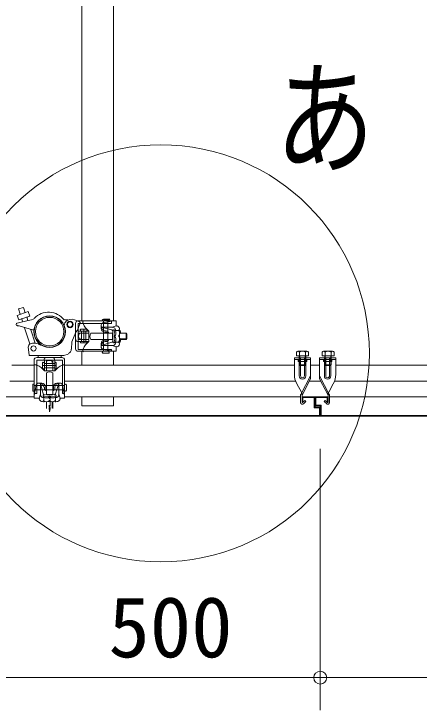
# Model space of a CAD drawing. Units: millimetres, scale not verified. Extents: x -10062 to 10062, y -6938 to 6938.
# Drawn here: x -6943 to -6318, y 3009 to 4083 of the extents above; entities that cross this region are included whole.
import ezdxf
from ezdxf.enums import TextEntityAlignment as Align

# ---------------------------------------------------------------- set-up
doc = ezdxf.new("R2010")
doc.units = ezdxf.units.MM
doc.header["$LTSCALE"] = 40
doc.header["$PDMODE"] = 32
doc.header["$PDSIZE"] = 20
doc.linetypes.add('DASHED1', pattern=[1.8, 1.2, -0.6])
doc.linetypes.add('DOUBLE_CHAIN2', pattern=[12.8, 9, -1, 0.6, -0.6, 0.6, -1])
for name, color, linetype, lineweight in [('0-1_(3m)標準ｱﾄﾞﾌﾗッﾄ', 4, 'Continuous', 5), ('0-2_0', 2, 'Continuous', 9), ('1-2_dim', 7, 'Continuous', 9), ('1-3_KANAGU', 2, 'Continuous', 9), ('1-7_text', 7, 'Continuous', 9), ('1-9_ｸﾗﾝﾌﾟ', 1, 'Continuous', 9), ('1-B_仮囲い', 7, 'Continuous', 9)]:
    doc.layers.add(name, color=color, linetype=linetype, lineweight=lineweight)
doc.styles.add('ＭＳ ゴシック', font='')
doc.styles.get('ＭＳ ゴシック').set_extended_font_data('MS Gothic')

msp = doc.modelspace()

# ---------------------------------------------------------------- linework, layer by layer
at = {"layer": '0-1_(3m)標準ｱﾄﾞﾌﾗッﾄ'}
for p, q in [((-6478.5, 3492.39), (-6498.5, 3492.39)), ((-6498.5, 3483.89), (-6498.5, 3492.39)), ((-6497.3, 3483.89), (-6497.3, 3491.19)), ((-6478.5, 3476.39), (-6478.5, 3492.39)), ((-6478.5, 3478.39), (-6478.5, 3492.39)), ((-6458.5, 3492.39), (-6478.5, 3492.39)), ((-6459.7, 3491.19), (-6477.3, 3491.19)), ((-6472.5, 3492.39), (-6458.5, 3492.39)), ((-6459.7, 3483.89), (-6459.7, 3491.19)), ((-6458.5, 3483.89), (-6458.5, 3492.39)), ((-6497.3, 3483.89), (-6498.5, 3483.89)), ((-6458.5, 3483.89), (-6459.7, 3483.89)), ((-6470.5, 3478.39), (-6478.5, 3478.39)), ((-6470.5, 3476.39), (-6478.5, 3476.39)), ((-6470.5, 3462.39), (-6470.5, 3478.39)), ((-6470.5, 3462.39), (-6470.5, 3476.39)), ((-6470.5, 3462.39), (-6970.5, 3462.39)), ((-6471.7, 3463.59), (-6969.3, 3463.59)), ((-5970.5, 3462.39), (-6470.5, 3462.39)), ((-5971.7, 3463.59), (-6469.3, 3463.59))]:
    msp.add_line(p, q, dxfattribs=at)
for points in [[(-6471.7, 3463.59), (-6471.7, 3475.19), (-6479.7, 3475.19), (-6479.7, 3491.19), (-6497.3, 3491.19)], [(-6469.3, 3463.59), (-6469.3, 3479.59), (-6477.3, 3479.59), (-6477.3, 3491.19)]]:
    msp.add_lwpolyline(points, dxfattribs=at)
at = {"layer": '0-2_0'}
for p, q in [((-6510.4, 3552.28), (-6485.4, 3552.28)), ((-6510.4, 3527.07), (-6510.4, 3552.28)), ((-6502.9, 3524.73), (-6502.9, 3552.28)), ((-6500.83, 3524.73), (-6500.83, 3552.28)), ((-6494.97, 3524.73), (-6494.97, 3552.28)), ((-6492.9, 3524.73), (-6492.9, 3552.28)), ((-6485.4, 3520), (-6485.4, 3552.28)), ((-6446.59, 3552.28), (-6471.59, 3552.28)), ((-6471.59, 3520), (-6471.59, 3552.28)), ((-6464.09, 3524.73), (-6464.09, 3552.28)), ((-6462.02, 3524.73), (-6462.02, 3552.28)), ((-6456.16, 3524.73), (-6456.16, 3552.28)), ((-6454.09, 3524.73), (-6454.09, 3552.28)), ((-6446.59, 3527.07), (-6446.59, 3552.28)), ((-6500.54, 3495.87), (-6485.4, 3524.98)), ((-6456.45, 3495.87), (-6471.59, 3524.98)), ((-6499.63, 3499.78), (-6506.68, 3512.62)), ((-6498.5, 3494.8), (-6485.4, 3520)), ((-6458.49, 3494.8), (-6471.59, 3520)), ((-6457.36, 3499.78), (-6450.3, 3512.62)), ((-6500.8, 3483.89), (-6500.8, 3494.8)), ((-6498.5, 3483.89), (-6498.5, 3494.8)), ((-6458.49, 3483.89), (-6458.49, 3494.8)), ((-6456.19, 3483.89), (-6456.19, 3494.8)), ((-6496.02, 3481.91), (-6492.66, 3485.26)), ((-6460.97, 3481.91), (-6464.32, 3485.26))]:
    msp.add_line(p, q, dxfattribs=at)
at = {"layer": '0-2_0', "linetype": 'DASHED1'}
for p, q in [((-6510.4, 3549.98), (-6485.4, 3549.98)), ((-6504.45, 3546.98), (-6504.45, 3549.48)), ((-6504.45, 3546.98), (-6491.35, 3546.98)), ((-6502.15, 3546.98), (-6502.15, 3552.28)), ((-6493.65, 3546.98), (-6493.65, 3552.28)), ((-6491.35, 3546.98), (-6491.35, 3549.48)), ((-6446.59, 3549.98), (-6471.59, 3549.98)), ((-6465.64, 3546.98), (-6465.64, 3549.48)), ((-6452.54, 3546.98), (-6465.64, 3546.98)), ((-6463.34, 3546.98), (-6463.34, 3552.28)), ((-6454.84, 3546.98), (-6454.84, 3552.28)), ((-6452.54, 3546.98), (-6452.54, 3549.48)), ((-6499.49, 3499.53), (-6499.63, 3499.78)), ((-6498.5, 3494.8), (-6498.5, 3495.68)), ((-6458.49, 3494.8), (-6458.49, 3495.68)), ((-6457.5, 3499.53), (-6457.36, 3499.78))]:
    msp.add_line(p, q, dxfattribs=at)
at = {"layer": '0-2_0', "color": 4, "lineweight": 5}
for p, q in [((-6946.59, 3540.99), (-6912.01, 3540.99)), ((-6865.01, 3540.99), (-6510.4, 3540.99)), ((-6485.4, 3540.99), (-6471.59, 3540.99)), ((-6446.59, 3540.99), (-6010.4, 3540.99)), ((-6487.08, 3516.76), (-6469.76, 3516.76)), ((-6956.19, 3492.39), (-6912.01, 3492.39)), ((-6865.01, 3492.39), (-6500.8, 3492.39)), ((-6456.19, 3492.39), (-6000.8, 3492.39)), ((-6789.58, 3478.33), (-6838.18, 3478.33))]:
    msp.add_line(p, q, dxfattribs=at)
at = {"layer": '0-2_0'}
for points in [[(-6497.64, 3483.54), (-6494.29, 3486.89), (-6492.66, 3485.26)], [(-6459.34, 3483.54), (-6462.7, 3486.89), (-6464.32, 3485.26)]]:
    msp.add_lwpolyline(points, dxfattribs=at)
at = {"layer": '0-2_0', "color": 4, "lineweight": 5}
msp.add_circle((-6716.32, 3559.49), 321.64, dxfattribs=at)
at = {"layer": '0-2_0', "linetype": 'DASHED1'}
for centre, radius, start, end in [((-6504.95, 3549.48), 0.5, 0, 90), ((-6490.85, 3549.48), 0.5, 90, 180), ((-6466.14, 3549.48), 0.5, 0, 90), ((-6452.04, 3549.48), 0.5, 90, 180), ((-6506.5, 3495.68), 8, 0, 28.811), ((-6450.49, 3495.68), 8, 151.189, 180)]:
    msp.add_arc(centre, radius, start, end, dxfattribs=at)
at = {"layer": '0-2_0'}
for centre, radius, start, end in [((-6480.4, 3527.07), 30, 180, 208.811), ((-6497.9, 3524.73), 5, 180, 0), ((-6497.9, 3524.73), 2.93, 180, 0), ((-6459.09, 3524.73), 5, 180, 0), ((-6459.09, 3524.73), 2.93, 180, 0), ((-6476.59, 3527.07), 30, 331.189, 0), ((-6498.5, 3494.8), 2.3, 152.527, 180), ((-6501.6, 3498.7), 2.25, 332.527, 28.811), ((-6455.39, 3498.7), 2.25, 151.189, 207.473), ((-6458.49, 3494.8), 2.3, 0, 27.473), ((-6498, 3483.89), 2.8, 180, 314.999), ((-6498, 3483.89), 0.5, 180, 314.999), ((-6458.99, 3483.89), 2.8, 225.001, 0), ((-6458.99, 3483.89), 0.5, 225.001, 0)]:
    msp.add_arc(centre, radius, start, end, dxfattribs=at)
at = {"layer": '1-2_dim'}
for p, q in [((-6470.5, 3412.28), (-6470.5, 3009.28)), ((-6470.5, 3412.28), (-6470.5, 3009.28)), ((-6470.5, 3059.28), (-6970.5, 3059.28)), ((-6920.5, 3059.28), (-6520.5, 3059.28)), ((-5970.5, 3059.28), (-6470.5, 3059.28)), ((-6420.5, 3059.28), (-6020.5, 3059.28))]:
    msp.add_line(p, q, dxfattribs=at)
msp.add_point((-6470.5, 3059.28), dxfattribs=at)
at = {"layer": '1-3_KANAGU', "color": 4, "lineweight": 5}
for p, q in [((-6507.14, 3555.86), (-6507.14, 3561.23)), ((-6507.1, 3555.86), (-6488.7, 3555.86)), ((-6504.83, 3562.56), (-6490.97, 3562.56)), ((-6502.9, 3541.86), (-6502.9, 3555.86)), ((-6502.52, 3555.86), (-6502.52, 3561.23)), ((-6502.15, 3552.16), (-6502.15, 3555.86)), ((-6493.65, 3552.16), (-6493.65, 3555.86)), ((-6493.28, 3555.86), (-6493.28, 3561.23)), ((-6492.9, 3541.86), (-6492.9, 3555.86)), ((-6488.66, 3555.86), (-6488.66, 3561.23)), ((-6467.62, 3555.86), (-6467.62, 3561.23)), ((-6467.58, 3555.86), (-6449.18, 3555.86)), ((-6465.3, 3562.56), (-6451.45, 3562.56)), ((-6463.38, 3541.86), (-6463.38, 3555.86)), ((-6463, 3555.86), (-6463, 3561.23)), ((-6462.63, 3552.16), (-6462.63, 3555.86)), ((-6454.13, 3552.16), (-6454.13, 3555.86)), ((-6453.76, 3555.86), (-6453.76, 3561.23)), ((-6453.38, 3541.86), (-6453.38, 3555.86)), ((-6449.14, 3555.86), (-6449.14, 3561.23))]:
    msp.add_line(p, q, dxfattribs=at)
at = {"layer": '1-3_KANAGU', "color": 4, "linetype": 'DASHED1', "lineweight": 5}
for p, q in [((-6502.15, 3541.11), (-6502.15, 3552.16)), ((-6493.65, 3541.11), (-6493.65, 3552.16)), ((-6462.63, 3541.11), (-6462.63, 3552.16)), ((-6454.13, 3541.11), (-6454.13, 3552.16)), ((-6502.9, 3541.86), (-6501.9, 3540.86)), ((-6502.9, 3541.86), (-6492.9, 3541.86)), ((-6501.9, 3540.86), (-6493.9, 3540.86)), ((-6493.9, 3540.86), (-6492.9, 3541.86)), ((-6463.38, 3541.86), (-6462.38, 3540.86)), ((-6463.38, 3541.86), (-6453.38, 3541.86)), ((-6462.38, 3540.86), (-6454.38, 3540.86)), ((-6454.38, 3540.86), (-6453.38, 3541.86))]:
    msp.add_line(p, q, dxfattribs=at)
at = {"layer": '1-3_KANAGU', "color": 4, "lineweight": 5}
for centre, radius, start, end in [((-6504.83, 3559.9), 2.67, 30, 149.999), ((-6497.9, 3553.9), 8.67, 57.796, 122.204), ((-6490.97, 3559.9), 2.67, 30.001, 150), ((-6465.3, 3559.9), 2.67, 30, 149.999), ((-6458.38, 3553.9), 8.67, 57.796, 122.204), ((-6451.45, 3559.9), 2.67, 30.001, 150)]:
    msp.add_arc(centre, radius, start, end, dxfattribs=at)
at = {"layer": '1-9_ｸﾗﾝﾌﾟ'}
for p, q in [((-6938.11, 3617.97), (-6921.01, 3623.97)), ((-6936.11, 3627.97), (-6933.51, 3619.97)), ((-6921.01, 3623.97), (-6918.81, 3616.97)), ((-6938.21, 3605.97), (-6921.01, 3609.97)), ((-6931.31, 3612.97), (-6929.61, 3607.97)), ((-6923.41, 3615.97), (-6921.71, 3609.97)), ((-6921.01, 3609.97), (-6915.91, 3610.97)), ((-6915.91, 3610.97), (-6913.41, 3611.97)), ((-6913.41, 3611.97), (-6911.31, 3612.97)), ((-6844.01, 3609.64), (-6785.41, 3609.64)), ((-6806.01, 3611.64), (-6797.01, 3611.64)), ((-6789.41, 3609.64), (-6805.91, 3606.64)), ((-6804.71, 3562.64), (-6804.71, 3609.64)), ((-6798.21, 3562.64), (-6798.21, 3609.64)), ((-6792.51, 3605.64), (-6792.51, 3609.64)), ((-6785.41, 3601.64), (-6785.41, 3609.64)), ((-6937.51, 3601.97), (-6938.71, 3602.97)), ((-6935.11, 3601.97), (-6937.51, 3601.97)), ((-6914.51, 3595.97), (-6935.11, 3601.97)), ((-6926.71, 3598.97), (-6918.41, 3573.97)), ((-6848.01, 3566.14), (-6848.01, 3605.64)), ((-6841.51, 3604.97), (-6844.91, 3594.97)), ((-6841.01, 3606.97), (-6841.51, 3604.97)), ((-6836.01, 3605.64), (-6807.11, 3605.64)), ((-6808.51, 3597.64), (-6808.51, 3603.64)), ((-6808.51, 3599.64), (-6791.51, 3599.64)), ((-6808.51, 3599.64), (-6792.21, 3595.64)), ((-6807.11, 3605.64), (-6792.51, 3605.64)), ((-6785.41, 3601.64), (-6791.51, 3599.64)), ((-6917.11, 3595.97), (-6910.21, 3574.97)), ((-6912.11, 3595.97), (-6914.51, 3595.97)), ((-6844.91, 3594.97), (-6847.71, 3591.97)), ((-6827.51, 3593.64), (-6844.01, 3593.64)), ((-6827.51, 3590.64), (-6844.01, 3590.64)), ((-6843.41, 3584.64), (-6843.41, 3587.64)), ((-6839.71, 3596.64), (-6831.21, 3596.64)), ((-6839.01, 3577.64), (-6839.01, 3593.64)), ((-6835.51, 3575.64), (-6835.51, 3596.64)), ((-6832.01, 3577.64), (-6832.01, 3593.64)), ((-6827.51, 3590.64), (-6827.51, 3593.64)), ((-6827.51, 3581.64), (-6827.51, 3590.64)), ((-6824.51, 3590.64), (-6791.11, 3590.64)), ((-6800.11, 3591.64), (-6803.31, 3591.64)), ((-6800.11, 3593.64), (-6802.11, 3593.64)), ((-6788.61, 3595.64), (-6789.61, 3595.64)), ((-6787.81, 3594.64), (-6779.41, 3594.64)), ((-6769.81, 3590.64), (-6779.51, 3590.64)), ((-6779.41, 3590.64), (-6769.51, 3590.64)), ((-6827.51, 3580.64), (-6844.01, 3580.64)), ((-6827.51, 3577.64), (-6844.01, 3577.64)), ((-6839.71, 3575.64), (-6831.21, 3575.64)), ((-6827.51, 3577.64), (-6827.51, 3580.64)), ((-6824.51, 3580.64), (-6791.11, 3580.64)), ((-6808.51, 3571.64), (-6792.21, 3576.64)), ((-6800.11, 3579.64), (-6803.31, 3579.64)), ((-6800.11, 3577.64), (-6802.11, 3577.64)), ((-6788.61, 3575.64), (-6789.61, 3575.64)), ((-6787.81, 3576.64), (-6779.41, 3576.64)), ((-6769.81, 3581.64), (-6779.51, 3581.64)), ((-6779.41, 3580.64), (-6769.51, 3580.64)), ((-6919.75, 3556.92), (-6921.05, 3568.92)), ((-6844.01, 3565.64), (-6836.01, 3565.64)), ((-6836.01, 3565.64), (-6807.11, 3565.64)), ((-6808.51, 3574.64), (-6808.51, 3568.64)), ((-6808.51, 3571.64), (-6791.51, 3571.64)), ((-6807.11, 3565.64), (-6792.51, 3565.64)), ((-6789.41, 3562.64), (-6805.91, 3565.64)), ((-6792.51, 3562.64), (-6792.51, 3565.64)), ((-6785.41, 3569.64), (-6791.51, 3571.64)), ((-6865.91, 3555.97), (-6918.61, 3555.97)), ((-6905.71, 3555.97), (-6905.71, 3552.97)), ((-6905.71, 3555.97), (-6905.71, 3552.97)), ((-6870.31, 3555.97), (-6870.31, 3552.97)), ((-6870.31, 3555.97), (-6870.31, 3552.97)), ((-6859.41, 3557.97), (-6865.91, 3555.97)), ((-6859.41, 3557.97), (-6865.91, 3555.97)), ((-6806.01, 3559.64), (-6797.01, 3559.64)), ((-6912.01, 3548.97), (-6912.01, 3490.37)), ((-6868.51, 3552.97), (-6908.01, 3552.97)), ((-6899.01, 3544.67), (-6899.01, 3536.17)), ((-6896.01, 3532.47), (-6896.01, 3548.97)), ((-6880.01, 3543.97), (-6896.01, 3543.97)), ((-6893.01, 3532.47), (-6893.01, 3548.97)), ((-6887.01, 3548.37), (-6890.01, 3548.37)), ((-6883.01, 3532.47), (-6883.01, 3548.97)), ((-6880.01, 3532.47), (-6880.01, 3548.97)), ((-6878.01, 3544.67), (-6878.01, 3536.17)), ((-6868.01, 3548.97), (-6868.01, 3540.97)), ((-6908.01, 3540.97), (-6908.01, 3512.07)), ((-6878.01, 3540.47), (-6899.01, 3540.47)), ((-6880.01, 3536.97), (-6896.01, 3536.97)), ((-6893.01, 3532.47), (-6896.01, 3532.47)), ((-6884.01, 3532.47), (-6893.01, 3532.47)), ((-6880.01, 3532.47), (-6883.01, 3532.47)), ((-6868.01, 3540.97), (-6868.01, 3512.07)), ((-6893.01, 3529.47), (-6893.01, 3496.07)), ((-6883.01, 3529.47), (-6883.01, 3496.07)), ((-6914.01, 3510.97), (-6914.01, 3501.97)), ((-6912.01, 3494.37), (-6909.01, 3510.87)), ((-6908.01, 3512.07), (-6908.01, 3497.47)), ((-6900.01, 3513.47), (-6906.01, 3513.47)), ((-6902.01, 3513.47), (-6902.01, 3496.47)), ((-6902.01, 3513.47), (-6898.01, 3497.17)), ((-6874.01, 3513.47), (-6879.01, 3497.17)), ((-6877.01, 3513.47), (-6871.01, 3513.47)), ((-6874.01, 3513.47), (-6874.01, 3496.47)), ((-6868.01, 3512.07), (-6868.01, 3497.47)), ((-6865.01, 3494.37), (-6868.01, 3510.87)), ((-6862.01, 3510.97), (-6862.01, 3501.97)), ((-6865.01, 3509.67), (-6912.01, 3509.67)), ((-6865.01, 3503.17), (-6912.01, 3503.17)), ((-6896.01, 3505.07), (-6896.01, 3507.07)), ((-6894.01, 3505.07), (-6894.01, 3508.27)), ((-6882.01, 3505.07), (-6882.01, 3508.27)), ((-6880.01, 3505.07), (-6880.01, 3507.07)), ((-6908.01, 3497.47), (-6912.01, 3497.47)), ((-6904.01, 3490.37), (-6912.01, 3490.37)), ((-6904.01, 3490.37), (-6902.01, 3496.47)), ((-6898.01, 3493.57), (-6898.01, 3494.57)), ((-6897.01, 3492.77), (-6897.01, 3484.37)), ((-6879.01, 3492.77), (-6879.01, 3484.37)), ((-6878.01, 3493.57), (-6878.01, 3494.57)), ((-6872.01, 3490.37), (-6874.01, 3496.47)), ((-6865.01, 3497.47), (-6868.01, 3497.47)), ((-6893.01, 3474.77), (-6893.01, 3484.47)), ((-6893.01, 3484.37), (-6893.01, 3474.47)), ((-6884.01, 3474.77), (-6884.01, 3484.47)), ((-6883.01, 3484.37), (-6883.01, 3474.47))]:
    msp.add_line(p, q, dxfattribs=at)
at = {"layer": '1-9_ｸﾗﾝﾌﾟ', "linetype": 'DASHED1'}
for p, q in [((-6804.14, 3611.08), (-6805.14, 3612.08)), ((-6795.14, 3612.08), (-6805.14, 3612.08)), ((-6796.14, 3611.08), (-6804.14, 3611.08)), ((-6795.14, 3612.08), (-6796.14, 3611.08))]:
    msp.add_line(p, q, dxfattribs=at)
at = {"layer": '1-9_ｸﾗﾝﾌﾟ'}
for points in [[(-6936.11, 3627.97), (-6928.21, 3629.97), (-6925.61, 3621.97)], [(-6938.11, 3617.97), (-6935.81, 3610.97), (-6918.81, 3616.97)], [(-6841.01, 3606.97), (-6841.91, 3607.97), (-6843.41, 3608.97), (-6849.81, 3610.97)], [(-6844.01, 3565.64), (-6844.01, 3605.64), (-6836.01, 3605.64)], [(-6847.71, 3591.97), (-6854.01, 3576.97), (-6854.11, 3565.97)], [(-6844.01, 3562.64), (-6785.41, 3562.64), (-6785.41, 3569.64)], [(-6868.01, 3548.97), (-6908.01, 3548.97), (-6908.01, 3540.97)], [(-6865.01, 3548.97), (-6865.01, 3490.37), (-6872.01, 3490.37)]]:
    msp.add_lwpolyline(points, dxfattribs=at)
for centre, radius in [((-6888.01, 3592.97), 24), ((-6856.61, 3603.97), 5), ((-6856.61, 3603.97), 4), ((-6912.81, 3566.97), 4)]:
    msp.add_circle(centre, radius, dxfattribs=at)
for centre, radius, start, end in [((-6889.61, 3592.97), 30, 37.54, 136.918), ((-6862.01, 3627.97), 17, 256.304, 276.801), ((-6856.61, 3601.97), 9, 135.443, 191.661), ((-6853.81, 3597.97), 14, 72.968, 131.535), ((-6844.01, 3605.64), 4, 90, 180), ((-6835.01, 3607.64), 2, 120.51, 239.49), ((-6806.01, 3610.64), 1, 90, 270), ((-6797.01, 3610.64), 1, 270, 90), ((-6937.71, 3603.97), 2, 111.731, 225.115), ((-6810.71, 3614.64), 27, 200.106, 231.428), ((-6805.31, 3603.64), 3, 100.384, 180), ((-6803.31, 3597.64), 5, 180, 270), ((-6802.11, 3600.64), 6, 180, 270), ((-6790.51, 3595.64), 4, 341.179, 104.571), ((-6784.31, 3597.64), 4, 306.195, 105.529), ((-6844.01, 3590.64), 4, 90, 180), ((-6840.21, 3587.64), 3, 90, 180), ((-6839.71, 3595.64), 1, 90, 270), ((-6831.21, 3595.64), 1, 270, 90), ((-6814.81, 3585.64), 11, 152.604, 207.396), ((-6800.11, 3590.64), 3, 0, 90), ((-6800.11, 3590.64), 1, 0, 90), ((-6792.71, 3593.64), 2, 0, 75), ((-6754.11, 3585.64), 37, 166.058, 193.942), ((-6789.61, 3594.64), 1, 90, 180), ((-6791.61, 3590.64), 6, 298.583, 47.521), ((-6788.61, 3594.64), 1, 0, 90), ((-6751.61, 3585.64), 37, 166.058, 193.942), ((-6786.71, 3590.64), 7, 316.511, 43.489), ((-6786.71, 3581.64), 7, 316.511, 43.489), ((-6759.21, 3585.64), 21, 166.103, 193.897), ((-6844.01, 3581.64), 4, 180, 270), ((-6840.21, 3584.64), 3, 180, 270), ((-6839.71, 3576.64), 1, 90, 270), ((-6810.71, 3556.64), 27, 128.572, 159.894), ((-6831.21, 3576.64), 1, 270, 90), ((-6803.31, 3574.64), 5, 90, 180), ((-6802.11, 3571.64), 6, 90, 180), ((-6800.11, 3580.64), 1, 270, 0), ((-6800.11, 3580.64), 3, 270, 0), ((-6792.71, 3578.64), 2, 285, 0), ((-6790.51, 3575.64), 4, 255.429, 18.821), ((-6789.61, 3576.64), 1, 180, 270), ((-6791.61, 3580.64), 6, 312.479, 61.417), ((-6788.61, 3576.64), 1, 270, 0), ((-6784.31, 3573.64), 4, 254.471, 53.805), ((-6916.07, 3569.36), 5, 105.541, 185.066), ((-6911.7, 3558.17), 17, 68.233, 109.633), ((-6898.24, 3583.6), 12, 233.446, 256.626), ((-6861.61, 3565.97), 7, 287.072, 0.824), ((-6861.61, 3565.97), 7, 287.072, 0.824), ((-6844.01, 3566.64), 4, 180, 270), ((-6835.01, 3563.64), 2, 120.51, 239.49), ((-6805.31, 3568.64), 3, 180, 259.616), ((-6918.75, 3556.96), 1, 182.236, 277.807), ((-6806.01, 3560.64), 1, 90, 270), ((-6797.01, 3560.64), 1, 270, 90), ((-6908.01, 3548.97), 4, 90, 180), ((-6898.01, 3544.67), 1, 0, 180), ((-6893.01, 3548.97), 4, 90, 180), ((-6890.01, 3545.17), 3, 90, 180), ((-6887.01, 3545.17), 3, 0, 90), ((-6884.01, 3548.97), 4, 0, 90), ((-6879.01, 3544.67), 1, 0, 180), ((-6869.01, 3548.97), 4, 0, 90), ((-6910.01, 3539.97), 2, 30.51, 149.49), ((-6917.01, 3515.67), 27, 38.572, 69.894), ((-6898.01, 3536.17), 1, 180, 0), ((-6859.01, 3515.67), 27, 110.106, 141.428), ((-6879.01, 3536.17), 1, 180, 0), ((-6866.01, 3539.97), 2, 30.51, 149.49), ((-6888.01, 3519.77), 11, 62.604, 117.396), ((-6913.01, 3510.97), 1, 0, 180), ((-6906.01, 3510.27), 3, 90, 169.616), ((-6903.01, 3507.07), 6, 0, 90), ((-6900.01, 3508.27), 5, 0, 90), ((-6877.01, 3508.27), 5, 90, 180), ((-6874.01, 3507.07), 6, 90, 180), ((-6871.01, 3510.27), 3, 10.384, 90), ((-6863.01, 3510.97), 1, 0, 180), ((-6913.01, 3501.97), 1, 180, 0), ((-6893.01, 3505.07), 3, 180, 270), ((-6893.01, 3505.07), 1, 180, 270), ((-6883.01, 3505.07), 1, 270, 0), ((-6883.01, 3505.07), 3, 270, 0), ((-6863.01, 3501.97), 1, 180, 0), ((-6900.01, 3489.27), 4, 164.471, 323.805), ((-6898.01, 3495.47), 4, 165.429, 288.821), ((-6897.01, 3494.57), 1, 90, 180), ((-6897.01, 3493.57), 1, 180, 270), ((-6896.01, 3497.67), 2, 195, 270), ((-6893.01, 3496.57), 6, 222.479, 331.417), ((-6888.01, 3459.07), 37, 76.058, 103.942), ((-6888.01, 3456.57), 37, 76.058, 103.942), ((-6883.01, 3496.57), 6, 208.583, 317.521), ((-6881.01, 3497.67), 2, 270, 345), ((-6878.01, 3495.47), 4, 251.179, 14.571), ((-6876.01, 3489.27), 4, 216.195, 15.529), ((-6879.01, 3494.57), 1, 0, 90), ((-6879.01, 3493.57), 1, 270, 0), ((-6893.01, 3491.67), 7, 226.511, 313.489), ((-6888.01, 3464.17), 21, 76.103, 103.897), ((-6884.01, 3491.67), 7, 226.511, 313.489)]:
    msp.add_arc(centre, radius, start, end, dxfattribs=at)
for centre, major_axis, start_param, end_param in [((-6779.41, 3585.64), (0, 9), 5.30142, 10.4065438), ((-6888.01, 3484.37), (0, -9), 5.3014195, 10.4065432)]:
    msp.add_ellipse(centre, major_axis=major_axis, ratio=0.1021, start_param=start_param, end_param=end_param, dxfattribs=at)
for centre in [(-6769.51, 3585.64), (-6888.01, 3474.47)]:
    msp.add_ellipse(centre, major_axis=(0, -5), ratio=0.1218, dxfattribs=at)
at = {"layer": '1-B_仮囲い'}
for p, q in [((-6838.18, 4846.97), (-6838.18, 3609.64)), ((-6789.58, 4846.97), (-6789.58, 3609.64)), ((-6838.18, 3562.64), (-6838.18, 3540.99)), ((-6789.58, 3562.64), (-6789.58, 3540.99)), ((-6838.18, 3492.39), (-6838.18, 3478.33)), ((-6789.58, 3492.39), (-6789.58, 3478.33))]:
    msp.add_line(p, q, dxfattribs=at)
at = {"layer": '1-B_仮囲い', "linetype": 'DOUBLE_CHAIN2'}
for p, q in [((-6949.51, 3516.76), (-6912.01, 3516.76)), ((-6865.01, 3516.76), (-6508.57, 3516.76)), ((-6448.42, 3516.76), (-6008.57, 3516.76))]:
    msp.add_line(p, q, dxfattribs=at)
at = {"layer": '1-B_仮囲い'}
for radius in [24.3, 22]:
    msp.add_circle((-6888.01, 3592.97), radius, dxfattribs=at)

# ---------------------------------------------------------------- texts
at = {"layer": '1-2_dim', "color": 2, "style": 'ＭＳ ゴシック'}
msp.add_text('500', height=93.84, dxfattribs=at).set_placement((-6797.3, 3062.48), align=Align.BOTTOM_LEFT)
at = {"layer": '1-7_text', "style": 'ＭＳ ゴシック', "width": 0.8}
msp.add_text('あ', height=140.8, dxfattribs=at).set_placement((-6540.28, 3809.48), align=Align.BOTTOM_LEFT)

doc.saveas('drawing.dxf')
